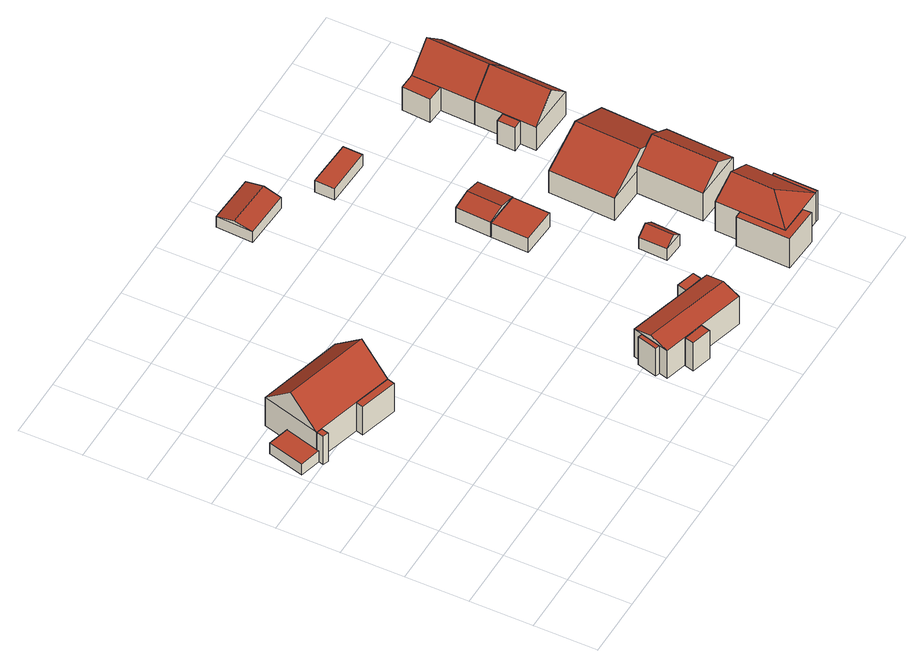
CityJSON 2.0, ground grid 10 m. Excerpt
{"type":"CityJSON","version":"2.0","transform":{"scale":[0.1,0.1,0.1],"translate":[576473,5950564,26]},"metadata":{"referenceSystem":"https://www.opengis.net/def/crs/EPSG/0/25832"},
"CityObjects":{
"building1":{"type":"Building","attributes":{"Gemeindeschluessel":"02500523","Geometrietyp2DReferenz":"Polygon","function":"31001_1010"},"children":["building1-1","building1-2","building1-3","building1-4"]},
"building1-1":{"type":"BuildingPart","attributes":{"QualitaetDacherkennung":"62","Firsthoehe":"5.51655059295594","Traufhoehe":"5.51655059295594","tridicon_Dachform":"Polyflachdachhaus","roofType":"1000","measuredHeight":5.52,"storeysAboveGround":1},"parents":["building1"],"geometry":[{"type":"Solid","lod":"2","boundaries":[[[[0,1,2,3]],[[4,5,1,0]],[[6,7,5,4]],[[3,2,7,6]],[[4,0,3,6]],[[1,5,7,2]]]],"semantics":{"surfaces":[{"type":"WallSurface"},{"type":"RoofSurface","Flaechenneigung":"90","Flaechenrichtung":"0","Flaechengroesse":"7.68665094033686"},{"type":"GroundSurface"}],"values":[[0,0,0,0,1,2]]}}]},
"building1-2":{"type":"BuildingPart","attributes":{"QualitaetDacherkennung":"98","Dachhoehe":"4.40831787439563","Firsthoehe":"9.92486846735157","Traufhoehe":"5.51655059295594","tridicon_Dachform":"Satteldachhaus","roofType":"3100","measuredHeight":9.93,"storeysAboveGround":1},"parents":["building1"],"geometry":[{"type":"Solid","lod":"2","boundaries":[[[[8,9,10,11]],[[0,1,9,8]],[[12,13,1,0]],[[11,10,13,12]],[[8,14,0]],[[12,15,11]],[[11,15,14,8]],[[0,14,15,12]],[[9,1,13,10]]]],"semantics":{"surfaces":[{"type":"WallSurface"},{"type":"RoofSurface","Flaechenneigung":"48.0274917574684","Flaechenrichtung":"15.4486247639902","Flaechengroesse":"92.7282091885522"},{"type":"RoofSurface","Flaechenneigung":"48.0275757011539","Flaechenrichtung":"195.445493536051","Flaechengroesse":"92.7578168376936"},{"type":"GroundSurface"}],"values":[[0,0,0,0,0,0,1,2,3]]}}]},
"building1-3":{"type":"BuildingPart","attributes":{"QualitaetDacherkennung":"0","Firsthoehe":"5.51655059295594","Traufhoehe":"5.51655059295594","tridicon_Dachform":"Polyflachdachhaus","roofType":"1000","measuredHeight":5.52,"storeysAboveGround":1},"parents":["building1"],"geometry":[{"type":"Solid","lod":"2","boundaries":[[[[16,17,18,19]],[[20,21,17,16]],[[12,13,21,20]],[[19,18,13,12]],[[20,16,19,12]],[[17,21,13,18]]]],"semantics":{"surfaces":[{"type":"WallSurface"},{"type":"RoofSurface","Flaechenneigung":"90","Flaechenrichtung":"0","Flaechengroesse":"1.119221270876"},{"type":"GroundSurface"}],"values":[[0,0,0,0,1,2]]}}]},
"building1-4":{"type":"BuildingPart","attributes":{"QualitaetDacherkennung":"8","Firsthoehe":"2.1756691334073","Traufhoehe":"2.1756691334073","tridicon_Dachform":"Polyflachdachhaus","roofType":"1000","measuredHeight":2.18,"storeysAboveGround":1},"parents":["building1"],"geometry":[{"type":"Solid","lod":"2","boundaries":[[[[22,23,24,25]],[[26,27,23,22]],[[28,29,27,26]],[[25,24,29,28]],[[26,22,25,28]],[[23,27,29,24]]]],"semantics":{"surfaces":[{"type":"WallSurface"},{"type":"RoofSurface","Flaechenneigung":"90","Flaechenrichtung":"0","Flaechengroesse":"21.2658345000128"},{"type":"GroundSurface"}],"values":[[0,0,0,0,1,2]]}}]},
"building2":{"type":"Building","attributes":{"Gemeindeschluessel":"02500523","Geometrietyp2DReferenz":"Polygon","function":"31001_1010"},"children":["building2-1","building2-2","building2-3","building2-4"]},
"building2-1":{"type":"BuildingPart","attributes":{"QualitaetDacherkennung":"99","Dachhoehe":"0.891744951216893","Firsthoehe":"6.27068015645103","Traufhoehe":"5.37893520523414","tridicon_Dachform":"Satteldachhaus","roofType":"3100","measuredHeight":6.27,"storeysAboveGround":2},"parents":["building2"],"geometry":[{"type":"Solid","lod":"2","boundaries":[[[[30,31,32,33]],[[34,35,31,30]],[[36,37,35,34]],[[33,32,37,36]],[[30,38,34]],[[36,39,33]],[[33,39,38,30]],[[34,38,39,36]],[[31,35,37,32]]]],"semantics":{"surfaces":[{"type":"WallSurface"},{"type":"RoofSurface","Flaechenneigung":"73.870263500514","Flaechenrichtung":"15.4380965307809","Flaechengroesse":"46.3244153905665"},{"type":"RoofSurface","Flaechenneigung":"73.8700928153382","Flaechenrichtung":"195.425888991751","Flaechengroesse":"46.3300146206273"},{"type":"GroundSurface"}],"values":[[0,0,0,0,0,0,1,2,3]]}}]},
"building2-2":{"type":"BuildingPart","attributes":{"QualitaetDacherkennung":"100","Firsthoehe":"5.37893520523414","Traufhoehe":"5.37893520523414","tridicon_Dachform":"Polyflachdachhaus","roofType":"1000","measuredHeight":5.38,"storeysAboveGround":2},"parents":["building2"],"geometry":[{"type":"Solid","lod":"2","boundaries":[[[[40,41,42,43]],[[44,45,41,40]],[[46,47,45,44]],[[43,42,47,46]],[[44,40,43,46]],[[41,45,47,42]]]],"semantics":{"surfaces":[{"type":"WallSurface"},{"type":"RoofSurface","Flaechenneigung":"90","Flaechenrichtung":"0","Flaechengroesse":"4.95144623875389"},{"type":"GroundSurface"}],"values":[[0,0,0,0,1,2]]}}]},
"building2-3":{"type":"BuildingPart","attributes":{"QualitaetDacherkennung":"100","Firsthoehe":"5.37893520523414","Traufhoehe":"5.37893520523414","tridicon_Dachform":"Polyflachdachhaus","roofType":"1000","measuredHeight":5.38,"storeysAboveGround":2},"parents":["building2"],"geometry":[{"type":"Solid","lod":"2","boundaries":[[[[48,49,50,51]],[[52,53,49,48]],[[54,55,53,52]],[[51,50,55,54]],[[52,48,51,54]],[[49,53,55,50]]]],"semantics":{"surfaces":[{"type":"WallSurface"},{"type":"RoofSurface","Flaechenneigung":"90","Flaechenrichtung":"0","Flaechengroesse":"2.34580090538722"},{"type":"GroundSurface"}],"values":[[0,0,0,0,1,2]]}}]},
"building2-4":{"type":"BuildingPart","attributes":{"QualitaetDacherkennung":"100","Firsthoehe":"5.37893520523414","Traufhoehe":"5.37893520523414","tridicon_Dachform":"Polyflachdachhaus","roofType":"1000","measuredHeight":5.38,"storeysAboveGround":2},"parents":["building2"],"geometry":[{"type":"Solid","lod":"2","boundaries":[[[[56,57,58,59]],[[60,61,57,56]],[[62,63,61,60]],[[59,58,63,62]],[[60,56,59,62]],[[57,61,63,58]]]],"semantics":{"surfaces":[{"type":"WallSurface"},{"type":"RoofSurface","Flaechenneigung":"90","Flaechenrichtung":"0","Flaechengroesse":"4.86817921025865"},{"type":"GroundSurface"}],"values":[[0,0,0,0,1,2]]}}]},
"building3":{"type":"Building","attributes":{"Gemeindeschluessel":"02500523","QualitaetDacherkennung":"100","Dachhoehe":"0.712608088856747","Firsthoehe":"2.78657555722191","Traufhoehe":"2.07396746836516","tridicon_Dachform":"Satteldachhaus","Geometrietyp2DReferenz":"Polygon","function":"31001_2460","roofType":"3100","measuredHeight":2.79,"storeysAboveGround":1},"geometry":[{"type":"Solid","lod":"2","boundaries":[[[[64,65,66,67]],[[68,69,65,64]],[[70,71,69,68]],[[67,66,71,70]],[[64,72,68]],[[70,73,67]],[[67,73,72,64]],[[68,72,73,70]],[[65,69,71,66]]]],"semantics":{"surfaces":[{"type":"WallSurface"},{"type":"RoofSurface","Flaechenneigung":"76.3466336039202","Flaechenrichtung":"3.02716576464246","Flaechengroesse":"23.5525224842227"},{"type":"RoofSurface","Flaechenneigung":"76.3466335518215","Flaechenrichtung":"183.027359848278","Flaechengroesse":"23.5510151326308"},{"type":"GroundSurface"}],"values":[[0,0,0,0,0,0,1,2,3]]}}]},
"building4":{"type":"Building","attributes":{"Gemeindeschluessel":"02500523","QualitaetDacherkennung":"98","Firsthoehe":"2.67630410724758","Traufhoehe":"2.67630410724758","tridicon_Dachform":"Polyflachdachhaus","Geometrietyp2DReferenz":"Polygon","function":"31001_2460","roofType":"1000","measuredHeight":2.68,"storeysAboveGround":1},"geometry":[{"type":"Solid","lod":"2","boundaries":[[[[74,75,76,77]],[[78,79,75,74]],[[80,81,79,78]],[[77,76,81,80]],[[78,74,77,80]],[[75,79,81,76]]]],"semantics":{"surfaces":[{"type":"WallSurface"},{"type":"RoofSurface","Flaechenneigung":"90","Flaechenrichtung":"0","Flaechengroesse":"33.9886240023475"},{"type":"GroundSurface"}],"values":[[0,0,0,0,1,2]]}}]},
"building5":{"type":"Building","attributes":{"Gemeindeschluessel":"02500523","QualitaetDacherkennung":"100","Dachhoehe":"1.25320480895612","Firsthoehe":"3.41773951451528","Traufhoehe":"2.16453470555917","tridicon_Dachform":"Satteldachhaus","Geometrietyp2DReferenz":"Polygon","function":"31001_1010","roofType":"3100","measuredHeight":3.42,"storeysAboveGround":1},"geometry":[{"type":"Solid","lod":"2","boundaries":[[[[82,83,84,85]],[[86,87,83,82]],[[88,89,87,86]],[[85,84,89,88]],[[82,90,86]],[[88,91,85]],[[85,91,90,82]],[[86,90,91,88]],[[83,87,89,84]]]],"semantics":{"surfaces":[{"type":"WallSurface"},{"type":"RoofSurface","Flaechenneigung":"53.1337128880986","Flaechenrichtung":"92.9152056948703","Flaechengroesse":"9.50823195143787"},{"type":"RoofSurface","Flaechenneigung":"53.1334049609864","Flaechenrichtung":"272.927776509798","Flaechengroesse":"9.50833827594941"},{"type":"GroundSurface"}],"values":[[0,0,0,0,0,0,1,2,3]]}}]},
"building6":{"type":"Building","attributes":{"Gemeindeschluessel":"02500523","QualitaetDacherkennung":"100","Dachhoehe":"0.80075620520962","Firsthoehe":"3.57371944457919","Traufhoehe":"2.77296323936957","tridicon_Dachform":"Satteldachhaus","Geometrietyp2DReferenz":"Polygon","function":"31001_1100","roofType":"3100","measuredHeight":3.57,"storeysAboveGround":1},"geometry":[{"type":"Solid","lod":"2","boundaries":[[[[92,75,93,94]],[[95,76,75,92]],[[96,97,76,95]],[[94,93,97,96]],[[92,98,95]],[[96,99,94]],[[94,99,98,92]],[[95,98,99,96]],[[75,76,97,93]]]],"semantics":{"surfaces":[{"type":"WallSurface"},{"type":"RoofSurface","Flaechenneigung":"74.5326581387596","Flaechenrichtung":"92.6765178294238","Flaechengroesse":"16.9270414670521"},{"type":"RoofSurface","Flaechenneigung":"74.53261465006","Flaechenrichtung":"272.681356248219","Flaechengroesse":"16.9286110820589"},{"type":"GroundSurface"}],"values":[[0,0,0,0,0,0,1,2,3]]}}]},
"building7":{"type":"Building","attributes":{"Gemeindeschluessel":"02500523","QualitaetDacherkennung":"98","Firsthoehe":"2.1874977574889","Traufhoehe":"2.1874977574889","tridicon_Dachform":"Polyflachdachhaus","Geometrietyp2DReferenz":"Polygon","function":"31001_2460","roofType":"1000","measuredHeight":2.19,"storeysAboveGround":1},"geometry":[{"type":"Solid","lod":"2","boundaries":[[[[100,101,102,103]],[[104,105,101,100]],[[106,107,105,104]],[[103,102,107,106]],[[104,100,103,106]],[[101,105,107,102]]]],"semantics":{"surfaces":[{"type":"WallSurface"},{"type":"RoofSurface","Flaechenneigung":"90","Flaechenrichtung":"0","Flaechengroesse":"24.1257679992529"},{"type":"GroundSurface"}],"values":[[0,0,0,0,1,2]]}}]},
"building8":{"type":"Building","attributes":{"Gemeindeschluessel":"02500523","Geometrietyp2DReferenz":"Polygon","function":"31001_1100"},"children":["building8-1","building8-2","building8-3"]},
"building8-1":{"type":"BuildingPart","attributes":{"QualitaetDacherkennung":"27","Dachhoehe":"2.10414217784629","Firsthoehe":"7.89490450462531","Traufhoehe":"5.79076232677901","tridicon_Dachform":"Sattel-/Walmdachhaus","roofType":"5000","measuredHeight":7.89,"storeysAboveGround":1},"parents":["building8"],"geometry":[{"type":"Solid","lod":"2","boundaries":[[[[108,109,110,111]],[[112,113,109,108]],[[114,115,113,112]],[[111,110,115,114]],[[108,116,112]],[[114,117,111]],[[111,117,116,108]],[[112,116,117,114]],[[109,113,115,110]]]],"semantics":{"surfaces":[{"type":"WallSurface"},{"type":"RoofSurface","Flaechenneigung":"62.7915294256613","Flaechenrichtung":"182.026696210847","Flaechengroesse":"19.1141312925904"},{"type":"RoofSurface","Flaechenneigung":"63.1309983298024","Flaechenrichtung":"92.0405618865939","Flaechengroesse":"41.9316210384819"},{"type":"RoofSurface","Flaechenneigung":"63.1310213176869","Flaechenrichtung":"272.045428003208","Flaechengroesse":"42.1489055863366"},{"type":"GroundSurface"}],"values":[[0,0,0,0,1,0,2,3,4]]}}]},
"building8-2":{"type":"BuildingPart","attributes":{"QualitaetDacherkennung":"0","Firsthoehe":"5.79076232677901","Traufhoehe":"5.79076232677901","tridicon_Dachform":"Polyflachdachhaus","roofType":"1000","measuredHeight":5.79,"storeysAboveGround":1},"parents":["building8"],"geometry":[{"type":"Solid","lod":"2","boundaries":[[[[118,119,120,121]],[[122,123,119,118]],[[108,109,123,122]],[[121,120,109,108]],[[122,118,121,108]],[[119,123,109,120]]]],"semantics":{"surfaces":[{"type":"WallSurface"},{"type":"RoofSurface","Flaechenneigung":"90","Flaechenrichtung":"0","Flaechengroesse":"2.99172479738265"},{"type":"GroundSurface"}],"values":[[0,0,0,0,1,2]]}}]},
"building8-3":{"type":"BuildingPart","attributes":{"QualitaetDacherkennung":"5","Firsthoehe":"5.79076232677901","Traufhoehe":"5.79076232677902","tridicon_Dachform":"Polyflachdachhaus","roofType":"1000","measuredHeight":5.79,"storeysAboveGround":1},"parents":["building8"],"geometry":[{"type":"Solid","lod":"2","boundaries":[[[[124,125,126,127]],[[128,129,125,124]],[[130,131,129,128]],[[132,133,131,130]],[[112,113,133,132]],[[127,126,113,112]],[[132,130,128,124,127,112]],[[125,129,131,133,113,126]]]],"semantics":{"surfaces":[{"type":"WallSurface"},{"type":"RoofSurface","Flaechenneigung":"90","Flaechenrichtung":"0","Flaechengroesse":"17.0385944316408"},{"type":"GroundSurface"}],"values":[[0,0,0,0,0,0,1,2]]}}]},
"building9":{"type":"Building","attributes":{"Gemeindeschluessel":"02500523","QualitaetDacherkennung":"83","Hauskoordinate":"576549,447 5950585,12","Dachhoehe":"2.5781237831555","Firsthoehe":"8.04293740151525","Traufhoehe":"5.46481361835974","tridicon_Dachform":"Satteldachhaus","Geometrietyp2DReferenz":"Polygon","function":"31001_1010","roofType":"3100","measuredHeight":8.04,"storeysAboveGround":2},"address":[{"country":"Germany","locality":"Hamburg","thoroughfareNumber":"23","thoroughfareName":"Mühlenbrook","postcode":"22397"}],"geometry":[{"type":"Solid","lod":"2","boundaries":[[[[134,135,136,137]],[[138,139,135,134]],[[140,141,139,138]],[[137,136,141,140]],[[134,142,138]],[[140,143,137]],[[137,143,142,134]],[[138,142,143,140]],[[135,139,141,136]]]],"semantics":{"surfaces":[{"type":"WallSurface"},{"type":"RoofSurface","Flaechenneigung":"57.4213550248624","Flaechenrichtung":"272.684706455165","Flaechengroesse":"50.573528654265"},{"type":"RoofSurface","Flaechenneigung":"57.4210990435776","Flaechenrichtung":"92.7036707385652","Flaechengroesse":"50.5743100261573"},{"type":"GroundSurface"}],"values":[[0,0,0,0,0,0,1,2,3]]}}]},
"building10":{"type":"Building","attributes":{"Gemeindeschluessel":"02500523","QualitaetDacherkennung":"42","Hauskoordinate":"576550,017 5950595,55","Dachhoehe":"3.60451108484778","Firsthoehe":"7.90042508114876","Traufhoehe":"4.29591399630099","tridicon_Dachform":"Satteldachhaus","Geometrietyp2DReferenz":"Polygon","function":"31001_1010","roofType":"3100","measuredHeight":7.9,"storeysAboveGround":2},"address":[{"country":"Germany","locality":"Hamburg","thoroughfareNumber":"25","thoroughfareName":"Mühlenbrook","postcode":"22397"}],"geometry":[{"type":"Solid","lod":"2","boundaries":[[[[144,145,146,147]],[[148,149,145,144]],[[150,151,149,148]],[[147,146,151,150]],[[144,152,148]],[[150,153,147]],[[147,153,152,144]],[[148,152,153,150]],[[145,149,151,146]]]],"semantics":{"surfaces":[{"type":"WallSurface"},{"type":"RoofSurface","Flaechenneigung":"62.9640822568109","Flaechenrichtung":"272.701832068432","Flaechengroesse":"82.7667160038415"},{"type":"RoofSurface","Flaechenneigung":"62.9640137937439","Flaechenrichtung":"92.7144885869705","Flaechengroesse":"82.7159747791268"},{"type":"GroundSurface"}],"values":[[0,0,0,0,0,0,1,2,3]]}}]},
"building11":{"type":"Building","attributes":{"Gemeindeschluessel":"02500523","Geometrietyp2DReferenz":"Polygon","function":"31001_1010"},"children":["building11-1","building11-2"]},
"building11-1":{"type":"BuildingPart","attributes":{"QualitaetDacherkennung":"68","Dachhoehe":"3.80386111106949","Firsthoehe":"8.31132906851975","Traufhoehe":"4.50746795745026","tridicon_Dachform":"Satteldachhaus","roofType":"3100","measuredHeight":8.31,"storeysAboveGround":2},"parents":["building11"],"geometry":[{"type":"Solid","lod":"2","boundaries":[[[[154,155,156,157]],[[158,159,155,154]],[[160,161,159,158]],[[157,156,161,160]],[[154,162,158]],[[160,163,157]],[[157,163,162,154]],[[158,162,163,160]],[[155,159,161,156]]]],"semantics":{"surfaces":[{"type":"WallSurface"},{"type":"RoofSurface","Flaechenneigung":"46.3490729763568","Flaechenrichtung":"272.810879732836","Flaechengroesse":"54.1640113711981"},{"type":"RoofSurface","Flaechenneigung":"46.3488902590265","Flaechenrichtung":"92.7171620787578","Flaechengroesse":"54.1708412921285"},{"type":"GroundSurface"}],"values":[[0,0,0,0,0,0,1,2,3]]}}]},
"building11-2":{"type":"BuildingPart","attributes":{"QualitaetDacherkennung":"42","Firsthoehe":"4.50746795745026","Traufhoehe":"4.50746795745026","tridicon_Dachform":"Polyflachdachhaus","roofType":"1000","measuredHeight":4.51,"storeysAboveGround":2},"parents":["building11"],"geometry":[{"type":"Solid","lod":"2","boundaries":[[[[164,165,166,167]],[[168,169,165,164]],[[170,171,169,168]],[[167,166,171,170]],[[168,164,167,170]],[[165,169,171,166]]]],"semantics":{"surfaces":[{"type":"WallSurface"},{"type":"RoofSurface","Flaechenneigung":"90","Flaechenrichtung":"0","Flaechengroesse":"4.27068057449636"},{"type":"GroundSurface"}],"values":[[0,0,0,0,1,2]]}}]},
"building12":{"type":"Building","attributes":{"Gemeindeschluessel":"02500523","Geometrietyp2DReferenz":"Polygon","function":"31001_1010"},"children":["building12-1","building12-2"]},
"building12-1":{"type":"BuildingPart","attributes":{"QualitaetDacherkennung":"76","Dachhoehe":"3.89645555448385","Firsthoehe":"8.40772408394148","Traufhoehe":"4.51126852945763","tridicon_Dachform":"Satteldachhaus","roofType":"3100","measuredHeight":8.41,"storeysAboveGround":2},"parents":["building12"],"geometry":[{"type":"Solid","lod":"2","boundaries":[[[[158,159,172,173]],[[154,155,159,158]],[[174,175,155,154]],[[173,172,175,174]],[[158,162,154]],[[174,176,173]],[[173,176,162,158]],[[154,162,176,174]],[[159,155,175,172]]]],"semantics":{"surfaces":[{"type":"WallSurface"},{"type":"RoofSurface","Flaechenneigung":"45.6064771439805","Flaechenrichtung":"92.6769779035131","Flaechengroesse":"55.3921432550824"},{"type":"RoofSurface","Flaechenneigung":"45.6063815454234","Flaechenrichtung":"272.670937614162","Flaechengroesse":"55.3967700185526"},{"type":"GroundSurface"}],"values":[[0,0,0,0,0,0,1,2,3]]}}]},
"building12-2":{"type":"BuildingPart","attributes":{"QualitaetDacherkennung":"97","Firsthoehe":"4.51126852945763","Traufhoehe":"4.51126852945763","tridicon_Dachform":"Polyflachdachhaus","roofType":"1000","measuredHeight":4.51,"storeysAboveGround":2},"parents":["building12"],"geometry":[{"type":"Solid","lod":"2","boundaries":[[[[177,178,179,180]],[[181,182,178,177]],[[174,175,182,181]],[[180,179,175,174]],[[181,177,180,174]],[[178,182,175,179]]]],"semantics":{"surfaces":[{"type":"WallSurface"},{"type":"RoofSurface","Flaechenneigung":"90","Flaechenrichtung":"0","Flaechengroesse":"12.1565475225173"},{"type":"GroundSurface"}],"values":[[0,0,0,0,1,2]]}}]}
},
"vertices":[
[178,374,60],[178,374,5],[118,391,5],[118,391,60],[175,362,60],[175,362,5],[115,379,60],[115,379,5],
[204,469,60],[204,469,5],[68,506,5],[68,506,60],[42,412,60],[42,412,5],[191,421,104],[55,459,104],
[48,397,60],[48,397,5],[51,409,5],[51,409,60],[39,400,60],[39,400,5],
[7,417,26],[7,417,5],[41,408,5],[41,408,26],[23,475,26],[23,475,5],[57,466,26],[57,466,5],
[552,77,70],[552,77,16],[413,116,16],[413,116,70],[536,18,70],[536,18,16],[397,56,70],[397,56,16],[544,47,79],[405,86,79],
[459,23,70],[459,23,16],[463,38,16],[463,38,70],[427,32,70],[427,32,16],[431,46,70],[431,46,16],
[394,72,70],[394,72,16],[401,70,16],[401,70,70],[402,104,70],[402,104,16],[409,102,70],[409,102,16],
[516,103,70],[516,103,16],[512,88,16],[512,88,70],[546,95,70],[546,95,16],[542,80,70],[542,80,16],
[451,740,27],[451,740,6],[373,744,6],[373,744,27],[447,682,27],[447,682,6],[370,686,27],[370,686,6],[449,711,34],[371,715,34],
[585,396,40],[585,396,13],[527,399,13],[527,399,40],[582,337,40],[582,337,13],[525,340,40],[525,340,13],
[631,161,38],[631,161,16],[634,207,16],[634,207,38],[598,163,38],[598,163,16],[600,208,38],[600,208,16],[615,162,51],[617,207,51],
[585,396,41],[588,452,13],[588,452,41],[527,399,41],[530,455,41],[530,455,13],[556,397,49],[559,453,49],
[569,651,32],[569,651,10],[493,655,10],[493,655,32],[568,620,32],[568,620,10],[492,623,32],[492,623,10],
[758,17,74],[758,17,17],[762,127,17],[762,127,74],[675,20,74],[675,20,17],[679,131,74],[679,131,17],[718,60,96],[721,129,96],
[765,86,74],[765,86,17],[761,86,17],[761,86,74],[763,17,74],[763,17,17],
[722,4,74],[722,4,17],[722,18,17],[722,18,74],[663,7,74],[663,7,17],[666,92,74],[666,92,17],[678,92,74],[678,92,17],
[693,261,70],[693,261,16],[688,155,16],[688,155,70],[774,257,70],[774,257,16],[769,151,70],[769,151,16],[734,259,96],[729,153,96],
[638,368,58],[638,368,15],[633,263,15],[633,263,58],[779,361,58],[779,361,15],[774,257,58],[774,257,15],[708,364,94],[703,260,94],
[707,520,59],[707,520,14],[702,422,14],[702,422,59],[786,517,59],[786,517,14],[782,418,59],[782,418,14],[746,518,98],[742,420,98],
[688,447,59],[688,447,14],[703,447,14],[703,447,59],[689,475,59],[689,475,14],[704,475,59],[704,475,14],
[791,616,14],[791,616,59],[711,620,59],[711,620,14],[751,618,98],
[682,576,59],[682,576,14],[709,574,14],[709,574,59],[685,621,59],[685,621,14]
]}
